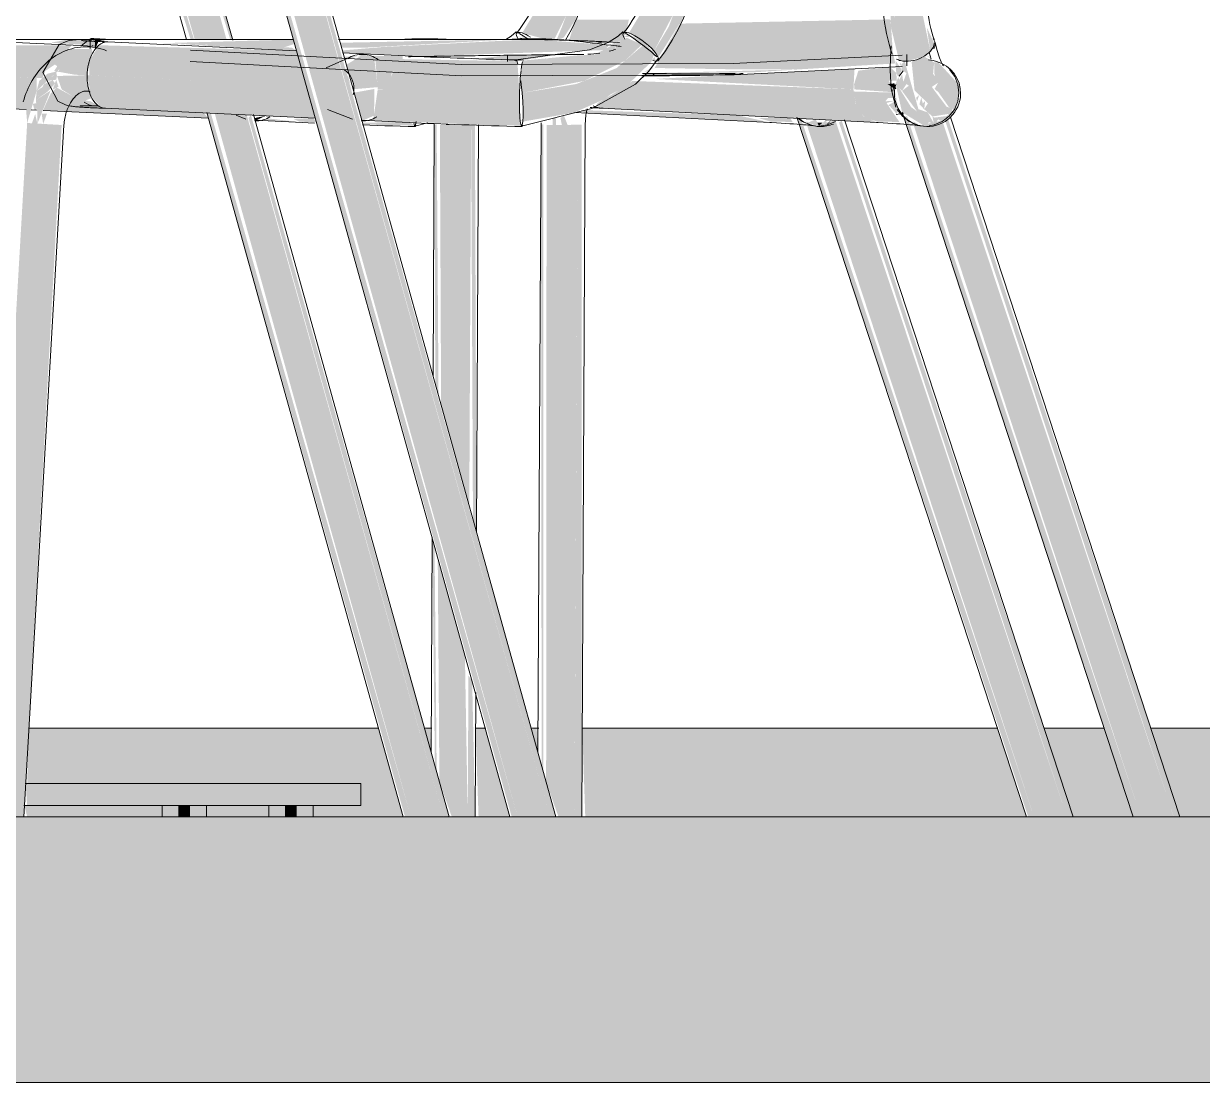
# Model space of a CAD drawing. Header units: inches. Extents: x -55396 to -733, y -290 to 853.
# Drawn here: x -14082.55 to -14055.94, y -6 to 17.91 of the extents above; entities that cross this region are included whole.
import ezdxf

# ---------------------------------------------------------------- set-up
doc = ezdxf.new("R2010")
doc.units = ezdxf.units.IN
doc.header["$MEASUREMENT"] = 0
for name, color, linetype, lineweight in [('A-GLAZ-CWMG', 51, 'Continuous', 9), ('C-BLDG-PADS', 91, 'Continuous', 9), ('I-FURN', 30, 'Continuous', 9)]:
    doc.layers.add(name, color=color, linetype=linetype, lineweight=lineweight)

# ---------------------------------------------------------------- blocks, each defined once
blk = doc.blocks.new('Falcon 7700 Series Pedestal Base - 36_ Square Top x 30_ - Wheelchair Height-460525-Section 6')
at = {"layer": 'I-FURN'}
h = blk.add_hatch(color=256, dxfattribs=at)
h.paths.add_polyline_path([(-26189.257, 0.25), (-26182.332, 0.25), (-26182.332, 0.75), (-26189.897, 0.75), (-26189.863, 0.25), (-26189.374, 0.25)], flags=0)
h.paths.add_polyline_path([(-26191.107, 0.25), (-26190.926, 0.25), (-26190.94, 0.75), (-26197.888, 0.75), (-26197.888, 0.25)], flags=0)
blk.add_hatch(color=256, dxfattribs=at).paths.add_polyline_path([(-26184.04, 0), (-26183.781, 0), (-26183.781, 0.25), (-26184.04, 0.25)], flags=0)
for p, q in [((-26189.906, 0.75), (-26182.332, 0.75)), ((-26182.332, 0.25), (-26182.332, 0.75)), ((-26182.332, 0.25), (-26189.935, 0.25)), ((-26184.41, 0.25), (-26184.41, 0)), ((-26183.41, 0), (-26183.41, 0.25))]:
    blk.add_line(p, q, dxfattribs=at)
blk = doc.blocks.new('HermanMiller_Collection_Air-Chair_SideChair_Arms - Arms-457867-Section 6')
at = {"layer": 'I-FURN'}
for points in [[(-26178.872, 0), (-26178.795, 0), (-26184.607, 20.529), (-26184.661, 20.436), (-26178.927, 0)], [(-26178.479, 0), (-26178.062, 0), (-26183.856, 20.734), (-26184.53, 20.578), (-26178.795, 0), (-26178.593, 0)], [(-26177.994, 0), (-26177.928, 0), (-26183.764, 20.734), (-26183.841, 20.734), (-26178.062, 0)], [(-26170.15, 17.073), (-26170.343, 18.385), (-26170.373, 19.034), (-26170.425, 19.034), (-26170.363, 17.823), (-26170.187, 17.087)], [(-26170.04, 17.058), (-26169.671, 17.144), (-26169.477, 17.287), (-26169.647, 18.094), (-26169.636, 19.009), (-26170.335, 19.026), (-26170.274, 17.662), (-26170.15, 17.073)], [(-26169.477, 17.287), (-26169.387, 17.456), (-26169.557, 17.822), (-26169.508, 17.491)], [(-26188.329, 17.331), (-26188.245, 17.527), (-26188.335, 17.539), (-26188.335, 17.332)], [(-26178.676, 15.697), (-26177.521, 15.898), (-26176.817, 16.21), (-26176.702, 16.306), (-26176.355, 16.482), (-26175.774, 17.047), (-26175.714, 17.219), (-26175.987, 17.401), (-26176.56, 16.904), (-26177.469, 16.545), (-26178.693, 16.344), (-26178.67, 15.816)], [(-26182.487, 16.428), (-26181.949, 16.475), (-26182.032, 17.144), (-26182.279, 17.212), (-26182.66, 16.978), (-26182.493, 16.489)], [(-26178.75, 16.318), (-26178.798, 17.059), (-26178.814, 17.06), (-26181.387, 17.107), (-26181.55, 16.953), (-26181.689, 16.614), (-26181.71, 16.423), (-26179.822, 16.35)], [(-26179.018, 17.069), (-26179.018, 17.195), (-26179.829, 17.103), (-26179.227, 17.078)], [(-26178.812, 17.06), (-26178.742, 17.07), (-26177.899, 17.208), (-26179.018, 17.195), (-26179.018, 17.069), (-26178.814, 17.06)], [(-26175.719, 16.733), (-26175.7, 16.792), (-26175.788, 16.733)], [(-26170.288, 16.351), (-26170.413, 16.62), (-26170.233, 16.62), (-26170.247, 16.797), (-26170.396, 16.935), (-26171.101, 16.847), (-26171.199, 16.541), (-26171.189, 16.424), (-26170.42, 16.367)], [(-26182.51, 16.348), (-26182.626, 16.738), (-26182.636, 16.713), (-26182.602, 16.614)], [(-26170.674, 15.675), (-26170.979, 15.806), (-26171.161, 16.098), (-26171.213, 16.426), (-26176.201, 16.614), (-26176.617, 16.336), (-26176.989, 16.112), (-26177.018, 16.049), (-26176.859, 15.997), (-26170.691, 15.676)], [(-26170.246, 16.434), (-26170.29, 16.56), (-26170.441, 16.544), (-26170.288, 16.434), (-26170.251, 16.434)], [(-26182.308, 15.714), (-26182.033, 15.832), (-26182.027, 16.433), (-26182.498, 16.348), (-26182.453, 16.233), (-26182.326, 15.779)], [(-26178.714, 15.606), (-26178.752, 16.124), (-26178.75, 16.318), (-26181.71, 16.423), (-26181.652, 16.048), (-26181.475, 15.775), (-26181.356, 15.7), (-26179.594, 15.62)], [(-26178.686, 15.639), (-26178.704, 15.755), (-26178.688, 15.647)], [(-26164.861, 0), (-26164.729, 0), (-26170.004, 15.818), (-26170.08, 15.801), (-26164.891, 0)], [(-26164.075, 0), (-26163.985, 0), (-26169.21, 15.721), (-26169.717, 15.609), (-26169.858, 15.7), (-26169.843, 15.585), (-26164.729, 0), (-26164.179, 0)], [(-26190.411, 0), (-26190.066, 0), (-26189.158, 15.624), (-26189.863, 15.665), (-26190.773, 0), (-26190.542, 0)], [(-26190.066, 0), (-26189.94, 0.005), (-26189.085, 15.62), (-26189.158, 15.624), (-26189.881, 3.187)], [(-26178.211, 1.015), (-26178.212, 15.637), (-26178.265, 15.622), (-26178.251, 1.158)], [(-26177.871, 0), (-26177.51, 0), (-26177.433, 15.624), (-26178.139, 15.622), (-26178.149, 0.791), (-26177.872, 0)], [(-26177.51, 0), (-26177.344, 0), (-26177.348, 15.629), (-26177.433, 15.624), (-26177.494, 3.187)]]:
    blk.add_hatch(color=256, dxfattribs=at).paths.add_polyline_path(points, flags=0)
h = blk.add_hatch(color=256, dxfattribs=at)
h.paths.add_polyline_path([(-26175.871, 18.376), (-26175.888, 18.214), (-26175.885, 18.324)], flags=0)
h.paths.add_polyline_path([(-26175.714, 17.287), (-26175.13, 18.406), (-26174.99, 19.014), (-26175.648, 19.091), (-26176.043, 18.09), (-26176.281, 17.697), (-26175.888, 17.456), (-26175.794, 17.371)], flags=0)
h = blk.add_hatch(color=256, dxfattribs=at)
h.paths.add_polyline_path([(-26175.078, 18.002), (-26174.942, 18.516), (-26174.851, 19.002), (-26174.942, 19.009), (-26175.384, 17.835), (-26175.714, 17.287), (-26175.62, 17.144), (-26175.164, 17.869)], flags=0)
h.paths.add_polyline_path([(-26175.078, 18.002), (-26174.753, 19.01), (-26174.786, 19.002), (-26175.053, 18.086)], flags=0)
h = blk.add_hatch(color=256, dxfattribs=at)
h.paths.add_polyline_path([(-26175.078, 18.002), (-26175.432, 17.371), (-26175.136, 17.909)], flags=0)
h.paths.add_polyline_path([(-26172.438, 16.876), (-26170.269, 17.01), (-26170.323, 17.264), (-26170.374, 17.977), (-26170.399, 18.004), (-26175.138, 17.909), (-26175.7, 16.907), (-26173.827, 16.876)], flags=0)
h.paths.add_polyline_path([(-26170.154, 16.959), (-26170.134, 17.011), (-26170.172, 17.006)], flags=0)
h = blk.add_hatch(color=256, dxfattribs=at)
h.paths.add_polyline_path([(-26176.579, 17.426), (-26176.568, 17.343), (-26176.601, 17.406)], flags=0)
h.paths.add_polyline_path([(-26178.116, 17.107), (-26178.147, 17.15), (-26178.147, 17.106)], flags=0)
h.paths.add_polyline_path([(-26178.693, 16.344), (-26177.294, 16.614), (-26176.366, 17.072), (-26175.987, 17.437), (-26176.329, 17.589), (-26177.067, 17.207), (-26177.447, 17.19), (-26178.678, 17.074), (-26178.694, 16.992), (-26178.723, 16.614), (-26178.703, 16.444)], flags=0)
h = blk.add_hatch(color=256, dxfattribs=at)
h.paths.add_polyline_path([(-26175.677, 17.058), (-26175.7, 17.161), (-26175.752, 17.095), (-26175.7, 17.069)], flags=0)
h.paths.add_polyline_path([(-26175.62, 17.144), (-26175.965, 17.514), (-26176.261, 17.648), (-26176.405, 17.625), (-26176.306, 17.604), (-26176.261, 17.633), (-26175.7, 17.17)], flags=0)
h = blk.add_hatch(color=256, dxfattribs=at)
h.paths.add_polyline_path([(-26188.509, 16.742), (-26188.401, 17.212), (-26188.401, 17.341), (-26188.947, 17.331), (-26189.343, 17.057), (-26189.183, 16.946), (-26189.254, 16.839), (-26188.782, 16.755)], flags=0)
h.paths.add_polyline_path([(-26189.168, 16.839), (-26189.139, 16.884), (-26189.148, 16.84)], flags=0)
h = blk.add_hatch(color=256, dxfattribs=at)
h.paths.add_polyline_path([(-26181.71, 16.423), (-26181.634, 16.798), (-26181.387, 17.107), (-26181.387, 17.183), (-26182.712, 17.165), (-26182.633, 17.099), (-26182.279, 17.212), (-26182.003, 17.081), (-26181.949, 16.434)], flags=0)
h.paths.add_polyline_path([(-26183.567, 16.51), (-26183.786, 17.296), (-26188.245, 17.421), (-26188.457, 17.069), (-26188.457, 16.74), (-26183.722, 16.517)], flags=0)
h = blk.add_hatch(color=256, dxfattribs=at)
h.paths.add_polyline_path([(-26182.223, 17.367), (-26178.976, 17.552), (-26182.799, 17.477), (-26182.769, 17.367), (-26182.467, 17.367)], flags=0)
h.paths.add_polyline_path([(-26184.084, 17.368), (-26183.829, 17.451), (-26183.856, 17.549), (-26186.787, 17.468), (-26184.177, 17.368)], flags=0)
h = blk.add_hatch(color=256, dxfattribs=at)
h.paths.add_polyline_path([(-26181.249, 17.162), (-26176.822, 17.312), (-26176.728, 17.426), (-26178.379, 17.548), (-26179.227, 17.517), (-26181.855, 17.379), (-26182.751, 17.303), (-26182.735, 17.246), (-26181.222, 17.168)], flags=0)
h.paths.add_polyline_path([(-26176.733, 17.281), (-26176.463, 17.394), (-26176.686, 17.325)], flags=0)
h.paths.add_polyline_path([(-26183.786, 17.296), (-26183.894, 17.368), (-26186.499, 17.451), (-26184.434, 17.326)], flags=0)
h = blk.add_hatch(color=256, dxfattribs=at)
h.paths.add_polyline_path([(-26171.213, 16.426), (-26171.189, 16.897), (-26175.7, 16.66), (-26171.668, 16.449)], flags=0)
h.paths.add_polyline_path([(-26176.608, 17.413), (-26176.579, 17.484), (-26176.728, 17.426)], flags=0)
h = blk.add_hatch(color=256, dxfattribs=at)
h.paths.add_polyline_path([(-26189.863, 15.665), (-26189.649, 16.391), (-26189.776, 16.333), (-26189.89, 16.003)], flags=0)
h.paths.add_polyline_path([(-26189.649, 16.391), (-26189.168, 16.839), (-26189.408, 16.776), (-26189.589, 16.615)], flags=0)
h.paths.add_polyline_path([(-26189.457, 16.84), (-26189.191, 17.015), (-26189.286, 17.034), (-26189.408, 16.895)], flags=0)
h = blk.add_hatch(color=256, dxfattribs=at)
h.paths.add_polyline_path([(-26170.116, 16.391), (-26170.198, 16.705), (-26170.265, 16.544)], flags=0)
h.paths.add_polyline_path([(-26169.724, 15.9), (-26170.057, 17.06), (-26170.132, 16.984), (-26170.119, 16.864), (-26170.016, 16.791), (-26170.088, 16.593), (-26169.962, 16.508), (-26170.116, 16.391), (-26169.778, 15.927)], flags=0)
h.paths.add_polyline_path([(-26170.198, 16.705), (-26170.119, 16.864), (-26170.262, 17.073), (-26170.247, 16.797)], flags=0)
h = blk.add_hatch(color=256, dxfattribs=at)
h.paths.add_polyline_path([(-26169.616, 15.975), (-26169.595, 16.162), (-26169.649, 16.108)], flags=0)
h.paths.add_polyline_path([(-26170.116, 16.391), (-26170.016, 16.545), (-26170.088, 16.593), (-26170.115, 16.77), (-26170.181, 16.64)], flags=0)
h.paths.add_polyline_path([(-26169.56, 15.585), (-26169.595, 15.62), (-26169.532, 15.69), (-26169.396, 15.649), (-26169.532, 15.902), (-26169.74, 15.975), (-26169.778, 15.927), (-26169.913, 16.024), (-26170.185, 16.462), (-26170.257, 16.535), (-26170.116, 15.908), (-26169.595, 15.59)], flags=0)
h.paths.add_polyline_path([(-26169.236, 15.711), (-26168.934, 15.908), (-26168.904, 15.945), (-26168.816, 16.512), (-26169.304, 17.042), (-26169.392, 17.03), (-26169.382, 16.721), (-26169.3, 16.577), (-26169.382, 16.435), (-26169.296, 16.361), (-26169.05, 16.012), (-26168.934, 15.97), (-26169.112, 15.821), (-26169.38, 15.787), (-26169.3, 15.744)], flags=0)
h.paths.add_polyline_path([(-26169.778, 16.148), (-26169.732, 16.291), (-26169.798, 16.238), (-26169.784, 16.174)], flags=0)
h.paths.add_polyline_path([(-26169.185, 16.533), (-26169.296, 16.579), (-26169.267, 16.879)], flags=0)
h = blk.add_hatch(color=256, dxfattribs=at)
h.paths.add_polyline_path([(-26169.585, 15.6), (-26169.508, 15.678), (-26169.654, 15.748)], flags=0)
h.paths.add_polyline_path([(-26169.296, 16.579), (-26169.185, 16.533), (-26169.267, 16.879)], flags=0)
h.paths.add_polyline_path([(-26169.681, 16.238), (-26169.724, 16.09), (-26169.616, 15.975)], flags=0)
h.paths.add_polyline_path([(-26169.429, 15.812), (-26169.005, 15.88), (-26168.978, 15.986), (-26169.112, 16.034), (-26169.444, 16.48), (-26169.296, 16.579), (-26169.415, 16.777), (-26169.392, 17.033), (-26169.625, 17.172), (-26169.9, 17.051), (-26169.833, 16.397), (-26169.532, 16.108), (-26169.616, 15.975), (-26169.508, 15.881)], flags=0)
h.paths.add_polyline_path([(-26169.391, 15.622), (-26169.302, 15.745), (-26169.429, 15.812), (-26169.396, 15.648)], flags=0)
h = blk.add_hatch(color=256, dxfattribs=at)
h.paths.add_polyline_path([(-26163.985, 0), (-26163.845, 0), (-26169.083, 15.771), (-26169.151, 15.744), (-26165.188, 3.664)], flags=0)
h.paths.add_polyline_path([(-26169.459, 17.11), (-26169.58, 17.199), (-26169.502, 17.159), (-26169.475, 17.129)], flags=0)
h = blk.add_hatch(color=256, dxfattribs=at)
h.paths.add_polyline_path([(-26189.502, 15.643), (-26189.416, 15.878), (-26189.535, 15.873)], flags=0)
h.paths.add_polyline_path([(-26189.207, 16.642), (-26189.19, 16.727), (-26189.207, 16.803), (-26189.401, 16.616), (-26189.255, 16.636)], flags=0)
h.paths.add_polyline_path([(-26189.286, 16.418), (-26189.155, 16.486), (-26189.207, 16.642)], flags=0)
h.paths.add_polyline_path([(-26189.632, 15.651), (-26189.332, 16.4), (-26189.667, 16.183), (-26189.63, 15.873)], flags=0)
h.paths.add_polyline_path([(-26189.632, 15.651), (-26189.682, 15.865), (-26189.755, 15.658)], flags=0)
h.paths.add_polyline_path([(-26189.667, 16.183), (-26189.485, 16.497), (-26189.649, 16.391)], flags=0)
h = blk.add_hatch(color=256, dxfattribs=at)
h.paths.add_polyline_path([(-26172.438, 16.876), (-26175.7, 16.792), (-26175.7, 16.783), (-26173.461, 16.81)], flags=0)
h.paths.add_polyline_path([(-26175.941, 16.808), (-26175.7, 16.907), (-26175.858, 16.864)], flags=0)
h = blk.add_hatch(color=256, dxfattribs=at)
h.paths.add_polyline_path([(-26188.633, 16.143), (-26188.399, 16.229), (-26188.502, 16.574), (-26188.509, 16.742), (-26189.19, 16.727), (-26189.083, 16.423), (-26188.651, 16.156)], flags=0)
h.paths.add_polyline_path([(-26189.262, 16.487), (-26189.286, 16.546), (-26189.286, 16.496)], flags=0)
h = blk.add_hatch(color=256, dxfattribs=at)
h.paths.add_polyline_path([(-26181.227, 15.675), (-26181.475, 15.775), (-26181.652, 16.048), (-26181.71, 16.423), (-26181.95, 16.428), (-26182.047, 15.771), (-26182.14, 15.718), (-26181.246, 15.676)], flags=0)
h.paths.add_polyline_path([(-26183.362, 15.775), (-26183.567, 16.51), (-26188.509, 16.742), (-26188.417, 16.26), (-26188.19, 16.014), (-26188.097, 15.997), (-26183.722, 15.792)], flags=0)
h = blk.add_hatch(color=256, dxfattribs=at)
h.paths.add_polyline_path([(-26170.175, 15.688), (-26170.382, 15.99), (-26170.491, 16.156), (-26170.435, 16.227), (-26170.275, 16.227), (-26170.288, 16.351), (-26171.209, 16.377), (-26171.147, 16.051), (-26170.95, 15.776), (-26170.671, 15.698), (-26170.179, 15.688)], flags=0)
h.paths.add_polyline_path([(-26170.197, 15.974), (-26170.267, 16.156), (-26170.438, 16.062)], flags=0)
h = blk.add_hatch(color=256, dxfattribs=at)
h.paths.add_polyline_path([(-26170.197, 15.974), (-26170.288, 16.434), (-26170.288, 16.351), (-26170.206, 15.997)], flags=0)
h.paths.add_polyline_path([(-26170.536, 16.098), (-26170.289, 16.166), (-26170.491, 16.156), (-26170.515, 16.126)], flags=0)
h.paths.add_polyline_path([(-26170.25, 15.865), (-26170.179, 15.959), (-26170.39, 16.045), (-26170.268, 15.908), (-26170.252, 15.871)], flags=0)
h = blk.add_hatch(color=256, dxfattribs=at)
h.paths.add_polyline_path([(-26177.794, 15.619), (-26177.665, 15.621), (-26177.749, 15.836), (-26177.827, 15.777), (-26177.81, 15.697)], flags=0)
h.paths.add_polyline_path([(-26177.923, 15.621), (-26177.932, 15.805), (-26178, 15.769), (-26178, 15.623)], flags=0)
for p, q in [((-26177.927, 0), (-26183.702, 20.719)), ((-26184.666, 20.451), (-26178.965, 0)), ((-26188.444, 17.565), (-26188.444, 17.347)), ((-26176.414, 17.711), (-26176.415, 17.721)), ((-26183.785, 17.296), (-26188.046, 17.496)), ((-26178.784, 17.552), (-26182.832, 17.551)), ((-26176.497, 17.48), (-26176.799, 17.496)), ((-26169.396, 17.342), (-26169.369, 17.42)), ((-26182.557, 17.157), (-26183.113, 16.908)), ((-26181.173, 17.173), (-26182.748, 17.247)), ((-26179.018, 17.053), (-26179.018, 17.195)), ((-26178.837, 17.091), (-26178.855, 17.066)), ((-26170.007, 16.957), (-26170.007, 17.208)), ((-26169.458, 17.109), (-26169.507, 17.26)), ((-26170.321, 16.387), (-26170.296, 16.537)), ((-26188.252, 16.052), (-26188.342, 16.052)), ((-26188.111, 15.997), (-26183.36, 15.774)), ((-26183.086, 15.972), (-26182.518, 15.754)), ((-26176.883, 15.998), (-26170.694, 15.675)), ((-26182.325, 15.726), (-26181.244, 15.675)), ((-26170.247, 15.858), (-26170.087, 15.885)), ((-26170.116, 15.909), (-26164.896, 0)), ((-26163.844, 0), (-26169.026, 15.793)), ((-26189.939, 0), (-26189.032, 15.618)), ((-26178.265, 15.65), (-26178.336, 1.459)), ((-26178.265, 15.671), (-26178.265, 15.65)), ((-26177.343, 0), (-26177.265, 15.645)), ((-26178.964, 0), (-26178.959, 0)), ((-26164.895, 0), (-26164.891, 0))]:
    blk.add_line(p, q, dxfattribs=at)
at = {"layer": 'I-FURN', "flags": 128}
for points in [[(-26175.732, 19.197), (-26175.754, 19.09), (-26175.779, 18.983), (-26175.807, 18.877), (-26175.839, 18.771), (-26175.874, 18.667), (-26175.912, 18.563), (-26175.954, 18.461), (-26175.998, 18.361), (-26176.046, 18.262), (-26176.096, 18.166), (-26176.149, 18.071), (-26176.205, 17.979), (-26176.263, 17.889), (-26176.324, 17.802), (-26176.387, 17.718), (-26176.405, 17.694)], [(-26170.337, 17.218), (-26170.375, 17.332), (-26170.409, 17.448), (-26170.44, 17.567), (-26170.467, 17.688), (-26170.49, 17.812), (-26170.51, 17.937), (-26170.526, 18.064), (-26170.538, 18.192), (-26170.547, 18.322), (-26170.552, 18.453), (-26170.554, 18.585), (-26170.552, 18.719), (-26170.547, 18.853), (-26170.538, 18.987), (-26170.526, 19.122), (-26170.522, 19.161)], [(-26175.62, 17.075), (-26175.536, 17.185), (-26175.456, 17.298), (-26175.379, 17.414), (-26175.305, 17.533), (-26175.236, 17.655), (-26175.17, 17.779), (-26175.107, 17.905), (-26175.049, 18.033), (-26174.995, 18.164), (-26174.945, 18.296), (-26174.898, 18.429), (-26174.857, 18.565), (-26174.819, 18.701), (-26174.785, 18.838), (-26174.756, 18.976), (-26174.749, 19.015)], [(-26169.394, 17.551), (-26169.421, 17.631), (-26169.445, 17.714), (-26169.467, 17.8), (-26169.487, 17.889), (-26169.505, 17.981), (-26169.519, 18.076), (-26169.532, 18.174), (-26169.541, 18.274), (-26169.548, 18.376), (-26169.553, 18.48), (-26169.554, 18.585), (-26169.552, 18.692), (-26169.548, 18.801), (-26169.541, 18.91), (-26169.531, 19.02), (-26169.528, 19.052)], [(-26178.837, 17.091), (-26177.168, 17.316), (-26176.75, 17.486), (-26176.526, 17.627), (-26176.417, 17.72)], [(-26176.415, 17.721), (-26176.387, 17.711), (-26176.335, 17.681), (-26176.261, 17.633), (-26176.171, 17.57), (-26176.07, 17.498), (-26175.965, 17.42)], [(-26169.369, 17.42), (-26169.375, 17.498), (-26169.414, 17.57)], [(-26188.467, 17.385), (-26188.533, 17.387), (-26188.598, 17.385), (-26188.663, 17.38), (-26188.728, 17.371), (-26188.793, 17.359), (-26188.856, 17.343), (-26188.919, 17.325), (-26188.98, 17.303), (-26189.041, 17.278), (-26189.099, 17.25), (-26189.157, 17.22), (-26189.213, 17.187), (-26189.267, 17.152), (-26189.32, 17.114), (-26189.371, 17.074), (-26189.42, 17.031), (-26189.467, 16.987), (-26189.513, 16.941), (-26189.557, 16.893), (-26189.599, 16.843), (-26189.639, 16.791), (-26189.677, 16.738), (-26189.713, 16.684), (-26189.747, 16.628), (-26189.78, 16.571), (-26189.81, 16.513), (-26189.839, 16.453), (-26189.865, 16.393), (-26189.89, 16.332), (-26189.913, 16.269), (-26189.934, 16.206), (-26189.953, 16.143)], [(-26189.51, 16.809), (-26189.138, 17.439), (-26188.96, 17.514), (-26188.884, 17.532), (-26188.84, 17.538), (-26188.809, 17.542), (-26188.783, 17.544), (-26188.76, 17.546), (-26188.737, 17.547), (-26188.715, 17.548), (-26188.692, 17.549), (-26188.668, 17.55), (-26188.643, 17.55), (-26188.617, 17.551), (-26188.589, 17.551), (-26188.561, 17.552), (-26188.531, 17.552), (-26188.499, 17.552), (-26188.467, 17.552), (-26188.433, 17.552), (-26188.398, 17.552), (-26188.362, 17.552), (-26188.338, 17.552)], [(-26188.633, 17.526), (-26188.631, 17.526), (-26188.624, 17.526), (-26188.614, 17.525), (-26188.601, 17.523), (-26188.585, 17.522), (-26188.567, 17.521), (-26188.547, 17.52), (-26188.525, 17.518), (-26188.501, 17.517), (-26188.475, 17.515), (-26188.447, 17.514), (-26188.417, 17.512), (-26188.387, 17.51), (-26188.354, 17.509), (-26188.32, 17.507), (-26188.285, 17.506), (-26188.249, 17.504), (-26188.211, 17.502), (-26188.172, 17.501), (-26188.132, 17.499), (-26188.091, 17.498), (-26188.049, 17.496), (-26188.049, 17.496)], [(-26188.073, 17.298), (-26188.135, 17.321), (-26188.197, 17.34), (-26188.261, 17.356), (-26188.325, 17.369), (-26188.39, 17.378), (-26188.455, 17.384), (-26188.467, 17.385)], [(-26183.856, 17.551), (-26186.215, 17.55), (-26188.339, 17.552)], [(-26186.177, 17.307), (-26180.063, 16.983), (-26173.929, 17.005), (-26170.113, 17.193)], [(-26176.786, 17.495), (-26176.811, 17.497), (-26176.838, 17.498), (-26176.865, 17.5), (-26176.894, 17.502), (-26176.924, 17.504), (-26176.956, 17.505), (-26176.988, 17.507), (-26177.022, 17.509), (-26177.057, 17.511), (-26177.094, 17.512), (-26177.132, 17.514), (-26177.17, 17.516), (-26177.21, 17.518), (-26177.251, 17.519), (-26177.293, 17.521), (-26177.336, 17.523), (-26177.379, 17.524), (-26177.423, 17.526), (-26177.469, 17.527), (-26177.514, 17.529), (-26177.561, 17.53), (-26177.607, 17.532), (-26177.655, 17.533), (-26177.702, 17.535), (-26177.75, 17.536), (-26177.798, 17.537), (-26177.847, 17.539), (-26177.895, 17.54), (-26177.944, 17.541), (-26177.992, 17.542), (-26178.04, 17.543), (-26178.088, 17.544), (-26178.136, 17.545), (-26178.183, 17.546), (-26178.23, 17.547), (-26178.277, 17.548), (-26178.323, 17.548), (-26178.368, 17.549), (-26178.412, 17.55), (-26178.456, 17.55), (-26178.499, 17.551), (-26178.541, 17.551), (-26178.582, 17.552), (-26178.622, 17.552), (-26178.661, 17.552), (-26178.699, 17.552), (-26178.736, 17.552), (-26178.771, 17.552), (-26178.784, 17.552)], [(-26175.965, 17.42), (-26175.864, 17.342), (-26175.774, 17.27), (-26175.7, 17.207), (-26175.647, 17.159)], [(-26170.254, 16.024), (-26170.363, 16.433), (-26170.384, 16.858), (-26170.376, 17.166), (-26170.364, 17.406)], [(-26169.184, 16.955), (-26169.194, 16.971), (-26169.233, 17.046), (-26169.271, 17.139), (-26169.331, 17.328), (-26169.371, 17.486)], [(-26186.181, 17.056), (-26180.053, 16.732), (-26173.905, 16.755), (-26170.112, 16.943)], [(-26181.173, 17.173), (-26181.041, 17.167), (-26180.904, 17.161), (-26180.762, 17.155), (-26180.617, 17.149), (-26180.468, 17.143), (-26180.315, 17.137), (-26180.158, 17.132), (-26179.999, 17.126), (-26179.836, 17.12), (-26179.671, 17.115), (-26179.504, 17.109), (-26179.334, 17.104), (-26179.163, 17.098), (-26178.99, 17.093), (-26178.817, 17.088), (-26178.657, 17.084)], [(-26178.789, 16.991), (-26178.814, 17.066), (-26178.837, 17.091)], [(-26178.705, 15.597), (-26177.117, 15.991), (-26176.134, 16.544), (-26175.832, 16.833), (-26175.617, 17.12)], [(-26169.339, 17.056), (-26169.412, 17.074), (-26169.469, 17.084), (-26169.522, 17.092)], [(-26189.51, 16.809), (-26189.169, 16.16), (-26188.995, 16.077), (-26188.921, 16.056), (-26188.877, 16.047), (-26188.846, 16.042), (-26188.82, 16.038), (-26188.797, 16.035), (-26188.775, 16.033), (-26188.752, 16.031), (-26188.729, 16.029), (-26188.705, 16.027), (-26188.68, 16.025), (-26188.654, 16.023), (-26188.627, 16.022), (-26188.598, 16.02), (-26188.568, 16.018), (-26188.537, 16.016), (-26188.505, 16.014), (-26188.471, 16.013), (-26188.436, 16.011), (-26188.4, 16.009), (-26188.362, 16.008), (-26188.324, 16.006), (-26188.284, 16.004), (-26188.244, 16.002), (-26188.202, 16.001), (-26188.159, 15.999), (-26188.116, 15.998), (-26188.108, 15.997)], [(-26169.045, 16.872), (-26168.928, 16.717), (-26168.855, 16.537), (-26168.831, 16.344)], [(-26178.693, 16.344), (-26178.713, 16.537), (-26178.722, 16.616)], [(-26189.032, 15.618), (-26189.029, 15.655), (-26189.025, 15.692), (-26189.02, 15.729), (-26189.014, 15.765), (-26189.007, 15.801), (-26188.999, 15.836), (-26188.99, 15.871), (-26188.98, 15.905), (-26188.97, 15.938), (-26188.958, 15.97), (-26188.945, 16.002), (-26188.932, 16.032), (-26188.918, 16.061), (-26188.903, 16.09), (-26188.888, 16.117), (-26188.872, 16.142), (-26188.856, 16.167), (-26188.839, 16.19), (-26188.822, 16.212), (-26188.805, 16.233), (-26188.788, 16.252), (-26188.771, 16.269), (-26188.754, 16.286), (-26188.736, 16.3), (-26188.719, 16.314), (-26188.703, 16.326), (-26188.686, 16.337), (-26188.67, 16.347), (-26188.654, 16.355), (-26188.639, 16.362), (-26188.624, 16.368), (-26188.61, 16.373), (-26188.596, 16.378), (-26188.583, 16.381), (-26188.57, 16.383), (-26188.557, 16.385), (-26188.545, 16.386), (-26188.533, 16.387), (-26188.52, 16.386), (-26188.519, 16.386)], [(-26188.519, 16.386), (-26188.507, 16.385), (-26188.495, 16.384), (-26188.483, 16.381), (-26188.471, 16.378), (-26188.458, 16.375), (-26188.445, 16.37), (-26188.443, 16.369)], [(-26178.706, 15.597), (-26178.688, 15.622), (-26178.676, 15.697), (-26178.67, 15.816), (-26178.671, 15.97), (-26178.679, 16.151), (-26178.693, 16.344)], [(-26168.831, 16.344), (-26168.858, 16.151), (-26168.934, 15.97), (-26169.054, 15.816), (-26169.21, 15.697), (-26169.391, 15.622), (-26169.507, 15.601)], [(-26188.67, 16.048), (-26188.667, 16.049), (-26188.661, 16.049), (-26188.65, 16.049), (-26188.637, 16.05), (-26188.622, 16.05), (-26188.603, 16.051), (-26188.583, 16.051), (-26188.561, 16.051), (-26188.537, 16.052), (-26188.511, 16.052), (-26188.483, 16.052), (-26188.454, 16.052), (-26188.423, 16.052), (-26188.39, 16.052), (-26188.356, 16.052), (-26188.342, 16.052)], [(-26177.221, 15.986), (-26177.23, 15.952), (-26177.237, 15.918), (-26177.244, 15.882), (-26177.25, 15.846), (-26177.255, 15.809), (-26177.259, 15.772), (-26177.262, 15.734), (-26177.264, 15.696), (-26177.265, 15.658), (-26177.265, 15.645)], [(-26176.896, 15.999), (-26176.913, 16), (-26176.933, 16.001), (-26176.954, 16.003), (-26176.978, 16.004), (-26177.003, 16.006), (-26177.03, 16.007), (-26177.059, 16.009), (-26177.089, 16.01), (-26177.121, 16.012), (-26177.154, 16.014)], [(-26169.777, 15.622), (-26169.956, 15.697), (-26170.109, 15.816), (-26170.226, 15.97)], [(-26181.244, 15.675), (-26181.109, 15.669), (-26180.969, 15.663), (-26180.826, 15.657), (-26180.678, 15.65), (-26180.526, 15.644), (-26180.371, 15.638), (-26180.213, 15.633), (-26180.052, 15.627), (-26179.888, 15.621), (-26179.721, 15.615), (-26179.552, 15.61), (-26179.381, 15.604), (-26179.208, 15.599), (-26179.034, 15.594), (-26178.858, 15.589), (-26178.698, 15.585)], [(-26169.709, 15.604), (-26169.718, 15.605), (-26169.741, 15.608), (-26169.775, 15.612), (-26169.819, 15.617), (-26169.871, 15.622), (-26169.931, 15.627), (-26169.999, 15.632), (-26170.073, 15.638), (-26170.155, 15.644), (-26170.243, 15.649), (-26170.337, 15.655), (-26170.437, 15.661), (-26170.544, 15.667), (-26170.656, 15.673), (-26170.694, 15.675)]]:
    blk.add_lwpolyline(points, dxfattribs=at)
at = {"layer": 'I-FURN'}
for centre, major_axis, ratio, start_param, end_param in [((-26176.013, 17.385), (-0.393, 0.31), 0.26753, 5.651962, 6.960959), ((-26176.013, 17.385), (-0.393, 0.31), 0.26753, 4.081166, 5.651962), ((-26172.039, 101.858), (0, 84.692), 0.707107, 3.05175, 3.065619), ((-26169.866, 17.385), (0.471, 0.167), 0.596783, 5.443965, 5.967563), ((-26169.866, 17.385), (0.471, 0.167), 0.596783, 6.229363, 6.283185), ((-26182.298, 16.463), (-0.021, 0.75), 0.90616, 0.221091, 0.465217), ((-26182.298, 16.463), (-0.021, 0.75), 0.90616, 6.224803, 6.486603), ((-26182.298, 16.463), (-0.021, 0.75), 0.90616, 5.701205, 6.224803), ((-26178.677, 16.334), (0.02, 0.75), 0.096081, 0.286594, 0.768007), ((-26176.013, 17.385), (-0.393, 0.31), 0.26753, 2.51037, 4.081166), ((-26169.866, 17.385), (0.471, 0.167), 0.596783, 3.611369, 3.873168), ((-26169.866, 17.385), (0.471, 0.167), 0.596783, 3.873168, 4.920366), ((-26169.866, 17.385), (0.471, 0.167), 0.596783, 4.962112, 5.443965), ((-26169.541, 16.334), (0.202, 0.722), 0.995009, 4.962286, 6.283185), ((-26182.94, 16.444), (-0.014, 0.5), 0.90616, 4.654007, 5.701205), ((-26178.677, 16.334), (0.02, 0.75), 0.096081, 0.810193, 1.595591), ((-26169.541, 16.334), (0.202, 0.722), 0.995009, 1.097267, 1.297094), ((-26169.541, 16.334), (0.202, 0.722), 0.995009, 1.568307, 1.820693), ((-26182.94, 16.444), (-0.014, 0.5), 0.90616, 4.392208, 4.654007), ((-26178.677, 16.334), (0.02, 0.75), 0.096081, 1.595591, 3.166388), ((-26169.541, 16.334), (0.202, 0.722), 0.995009, 1.820693, 3.391489), ((-26169.541, 16.334), (0.202, 0.722), 0.995009, 3.391489, 4.962286), ((-26182.298, 16.463), (-0.021, 0.75), 0.90616, 3.083211, 3.34501), ((-26182.298, 16.463), (-0.021, 0.75), 0.90616, 3.358196, 3.60681), ((-26178.677, 16.334), (0.02, 0.75), 0.096081, 3.166388, 3.428187)]:
    blk.add_ellipse(centre, major_axis=major_axis, ratio=ratio, start_param=start_param, end_param=end_param, dxfattribs=at)
for points in [[(-26188.028, 17.55), (-26188.125, 17.557), (-26188.292, 17.568), (-26188.436, 17.572), (-26188.458, 17.562), (-26188.354, 17.541), (-26188.21, 17.521), (-26188.123, 17.51)], [(-26188.639, 17.405), (-26188.593, 17.455), (-26188.491, 17.532), (-26188.378, 17.555), (-26188.322, 17.552)], [(-26188.322, 17.552), (-26188.284, 17.55), (-26188.246, 17.541), (-26188.21, 17.527)], [(-26176.822, 17.496), (-26176.872, 17.497), (-26176.921, 17.49), (-26176.969, 17.477)], [(-26176.723, 17.286), (-26176.676, 17.297), (-26176.631, 17.311), (-26176.585, 17.326)], [(-26176.454, 17.396), (-26176.498, 17.401), (-26176.542, 17.405), (-26176.586, 17.41)], [(-26177.21, 17.218), (-26177.119, 17.222), (-26177.027, 17.228), (-26176.937, 17.241)], [(-26175.975, 16.784), (-26175.906, 16.785), (-26175.842, 16.784), (-26175.788, 16.784)], [(-26175.788, 16.784), (-26175.47, 16.779), (-26174.835, 16.774), (-26174.2, 16.779), (-26173.883, 16.783)], [(-26173.758, 16.784), (-26173.727, 16.784), (-26173.689, 16.782), (-26173.709, 16.777), (-26173.802, 16.771), (-26173.959, 16.763), (-26174.16, 16.755), (-26174.38, 16.748), (-26174.594, 16.742), (-26174.715, 16.74), (-26174.767, 16.739)], [(-26188.359, 16.053), (-26188.433, 16.057), (-26188.508, 16.086), (-26188.574, 16.138)], [(-26188.342, 16.052), (-26188.347, 16.052), (-26188.353, 16.052), (-26188.359, 16.053)]]:
    blk.add_open_spline(points, degree=3, dxfattribs=at)
for points, knots in [([(-26177.412, 17.508), (-26177.543, 17.525), (-26177.87, 17.553), (-26178.378, 17.571), (-26178.782, 17.566), (-26178.967, 17.555), (-26179.043, 17.548)], [-1, -1, -1, -1, -0.7, -0.4, -0.2, 0, 0, 0, 0]), ([(-26188.06, 17.496), (-26188.122, 17.495), (-26188.25, 17.444), (-26188.399, 17.246), (-26188.486, 16.995), (-26188.507, 16.826), (-26188.509, 16.742)], [0, 0, 0, 0, 0.285714, 0.571429, 0.785714, 1, 1, 1, 1]), ([(-26181.255, 17.162), (-26181.138, 17.164), (-26180.832, 17.169), (-26180.307, 17.177), (-26179.678, 17.186), (-26179.24, 17.192), (-26179.018, 17.195)], [-0.9122223, -0.9122223, -0.9122223, -0.9122223, -0.75, -0.5, -0.25, 0, 0, 0, 0]), ([(-26179.018, 17.195), (-26178.734, 17.198), (-26178.161, 17.205), (-26177.584, 17.212), (-26177.298, 17.215)], [-1, -1, -1, -1, -0.5, -0.0039032, -0.0039032, -0.0039032, -0.0039032]), ([(-26188.509, 16.742), (-26188.512, 16.629), (-26188.487, 16.404), (-26188.377, 16.158), (-26188.237, 16.023), (-26188.143, 15.997), (-26188.097, 15.997)], [0, 0, 0, 0, 0.285714, 0.571429, 0.785714, 1, 1, 1, 1]), ([(-26174.767, 16.739), (-26175.084, 16.735), (-26175.491, 16.732), (-26175.898, 16.733), (-26175.987, 16.733)], [-1, -1, -1, -1, -0.5, -0.3590861, -0.3590861, -0.3590861, -0.3590861]), ([(-26177.089, 16.05), (-26177.067, 16.04), (-26176.993, 16.01), (-26176.915, 15.998), (-26176.859, 15.997)], [0.7641359, 0.7641359, 0.7641359, 0.7641359, 0.8333333, 1, 1, 1, 1])]:
    blk.add_open_spline(points, degree=3, knots=knots, dxfattribs=at)
blk = doc.blocks.new('Falcon 7700 Series Pedestal Base - 36_ Square Top x 30_ - Wheelchair Height-V343-Section 6')
at = {"layer": 'I-FURN'}
blk.add_hatch(color=256, dxfattribs=at).paths.add_polyline_path([(-26186.449, 0), (-26186.19, 0), (-26186.19, 0.25), (-26186.449, 0.25)], flags=0)
for p, q in [((-26186.819, 0.25), (-26186.819, 0)), ((-26185.819, 0), (-26185.819, 0.25))]:
    blk.add_line(p, q, dxfattribs=at)
blk = doc.blocks.new('HermanMiller_Collection_Air-Chair_SideChair_Arms - Arms-V344-Section 6')
at = {"layer": 'I-FURN'}
h = blk.add_hatch(color=256, dxfattribs=at)
h.paths.add_polyline_path([(-26181.204, 0), (-26185.717, 15.885), (-26185.802, 15.889), (-26181.336, 0), (-26181.28, 0)], flags=0)
h.paths.add_polyline_path([(-26186.107, 17.55), (-26186.096, 17.552), (-26187.016, 20.529), (-26187.07, 20.436), (-26186.174, 17.55)], flags=0)
h = blk.add_hatch(color=256, dxfattribs=at)
h.paths.add_polyline_path([(-26180.888, 0), (-26180.47, 0), (-26184.908, 15.848), (-26185.63, 15.881), (-26181.204, 0), (-26181.002, 0)], flags=0)
h.paths.add_polyline_path([(-26185.362, 17.55), (-26186.265, 20.734), (-26186.939, 20.578), (-26186.082, 17.55), (-26185.376, 17.55)], flags=0)
h = blk.add_hatch(color=256, dxfattribs=at)
h.paths.add_polyline_path([(-26180.403, 0), (-26180.337, 0), (-26184.812, 15.843), (-26184.867, 15.775), (-26180.47, 0)], flags=0)
h.paths.add_polyline_path([(-26185.229, 17.55), (-26186.173, 20.734), (-26186.25, 20.734), (-26185.28, 17.55), (-26185.238, 17.55)], flags=0)
h = blk.add_hatch(color=256, dxfattribs=at)
h.paths.add_polyline_path([(-26178.28, 18.376), (-26178.245, 18.324), (-26178.294, 18.324)], flags=0)
h.paths.add_polyline_path([(-26177.976, 17.531), (-26177.539, 18.406), (-26177.399, 19.014), (-26178.057, 19.091), (-26178.452, 18.09), (-26178.69, 17.697), (-26178.082, 17.535), (-26178.003, 17.532)], flags=0)
h = blk.add_hatch(color=256, dxfattribs=at)
h.paths.add_polyline_path([(-26177.487, 18.002), (-26177.351, 18.516), (-26177.26, 19.002), (-26177.351, 19.009), (-26177.792, 17.835), (-26177.919, 17.529), (-26177.751, 17.596), (-26177.573, 17.869)], flags=0)
h.paths.add_polyline_path([(-26177.487, 18.002), (-26177.162, 19.01), (-26177.195, 19.002), (-26177.462, 18.086)], flags=0)
for points in [[(-26176.965, 17.453), (-26176.568, 17.483), (-26176.392, 17.548), (-26176.404, 17.633), (-26176.328, 17.676), (-26176.342, 17.723), (-26176.281, 18), (-26177.487, 18.002), (-26177.636, 17.517), (-26176.983, 17.455)], [(-26178.434, 17.55), (-26178.814, 17.625), (-26178.715, 17.604), (-26178.67, 17.633), (-26178.473, 17.552)], [(-26178.558, 17.555), (-26178.738, 17.589), (-26178.725, 17.562), (-26178.594, 17.557)], [(-26189.52, 16.676), (-26189.45, 16.847), (-26188.934, 17.337), (-26188.858, 17.421), (-26190.654, 17.421), (-26190.866, 17.069), (-26190.866, 16.74), (-26189.589, 16.68)], [(-26188.335, 17.396), (-26188.401, 17.425), (-26188.401, 17.399)], [(-26184.717, 15.714), (-26184.481, 15.827), (-26184.734, 15.775)], [(-26173.083, 15.675), (-26173.827, 15.839), (-26177.359, 15.956), (-26177.293, 15.894), (-26173.1, 15.676)], [(-26172.584, 15.688), (-26172.644, 15.777), (-26173.359, 15.776), (-26173.08, 15.698), (-26172.587, 15.688)], [(-26167.215, 0), (-26167.138, 0), (-26172.396, 15.764), (-26172.456, 15.701), (-26167.269, 0)], [(-26166.702, 0), (-26166.394, 0), (-26171.619, 15.721), (-26172.126, 15.609), (-26172.268, 15.701), (-26172.252, 15.585), (-26167.138, 0), (-26166.82, 0)], [(-26166.324, 0), (-26166.254, 0), (-26171.478, 15.717), (-26171.538, 15.675), (-26166.394, 0)], [(-26180.331, 15.621), (-26180.409, 15.65), (-26180.409, 15.623)]]:
    blk.add_hatch(color=256, dxfattribs=at).paths.add_polyline_path(points, flags=0)
h = blk.add_hatch(color=256, dxfattribs=at)
h.paths.add_polyline_path([(-26188.335, 17.421), (-26188.273, 17.531), (-26188.947, 17.551), (-26189.333, 17.477), (-26188.621, 17.435)], flags=0)
h.paths.add_polyline_path([(-26183.856, 17.549), (-26183.856, 17.55), (-26184.44, 17.549)], flags=0)
h = blk.add_hatch(color=256, dxfattribs=at)
h.paths.add_polyline_path([(-26183.636, 15.675), (-26184.452, 15.772), (-26184.44, 15.713), (-26183.722, 15.679)], flags=0)
h.paths.add_polyline_path([(-26185.771, 15.775), (-26185.885, 15.893), (-26188.279, 16.068), (-26188.424, 16.153), (-26188.716, 16.204), (-26189.197, 16.464), (-26189.333, 16.332), (-26189.505, 15.95), (-26186.131, 15.792)], flags=0)
h.paths.add_polyline_path([(-26189.649, 16.391), (-26189.649, 16.682), (-26190.918, 16.742), (-26190.825, 16.26), (-26190.599, 16.014), (-26189.887, 15.968), (-26189.828, 16.182), (-26189.667, 16.383)], flags=0)
h.paths.add_polyline_path([(-26189.649, 15.957), (-26189.651, 16.113), (-26189.735, 16.099), (-26189.698, 15.959)], flags=0)
h.paths.add_polyline_path([(-26189.667, 16.183), (-26189.398, 16.375), (-26189.286, 16.496), (-26189.234, 16.564), (-26189.287, 16.631), (-26189.486, 16.543), (-26189.573, 16.345), (-26189.652, 16.208)], flags=0)
h = blk.add_hatch(color=256, dxfattribs=at)
h.paths.add_polyline_path([(-26181.123, 15.606), (-26181.227, 15.693), (-26182.296, 15.669), (-26182.285, 15.63), (-26181.356, 15.61)], flags=0)
h.paths.add_polyline_path([(-26183.334, 15.676), (-26183.406, 15.777), (-26183.854, 15.756), (-26183.722, 15.698)], flags=0)
h = blk.add_hatch(color=256, dxfattribs=at)
h.paths.add_polyline_path([(-26171.969, 15.585), (-26171.994, 15.6), (-26172.063, 15.747), (-26172.236, 15.675), (-26172.04, 15.596)], flags=0)
h.paths.add_polyline_path([(-26171.832, 15.638), (-26171.822, 15.735), (-26171.909, 15.675), (-26171.838, 15.641)], flags=0)
h = blk.add_hatch(color=256, dxfattribs=at)
h.paths.add_polyline_path([(-26171.994, 15.6), (-26171.909, 15.675), (-26172.029, 15.675)], flags=0)
h.paths.add_polyline_path([(-26171.799, 15.622), (-26171.717, 15.729), (-26171.805, 15.648)], flags=0)
h = blk.add_hatch(color=256, dxfattribs=at)
h.paths.add_polyline_path([(-26180.62, 1.015), (-26180.668, 6.112), (-26180.72, 6.297), (-26180.66, 1.158)], flags=0)
h.paths.add_polyline_path([(-26180.578, 9.507), (-26180.621, 15.637), (-26180.674, 15.622), (-26180.65, 9.766), (-26180.606, 9.606)], flags=0)
h = blk.add_hatch(color=256, dxfattribs=at)
h.paths.add_polyline_path([(-26180.28, 0), (-26179.919, 0), (-26179.983, 3.656), (-26180.596, 5.854), (-26180.558, 0.791), (-26180.28, 0)], flags=0)
h.paths.add_polyline_path([(-26179.884, 7.018), (-26179.842, 15.624), (-26180.548, 15.622), (-26180.52, 9.299), (-26179.941, 7.222)], flags=0)
h = blk.add_hatch(color=256, dxfattribs=at)
h.paths.add_polyline_path([(-26179.919, 0), (-26179.752, 0), (-26179.819, 3.065), (-26179.903, 3.187), (-26179.919, 0)], flags=0)
h.paths.add_polyline_path([(-26179.721, 6.431), (-26179.757, 15.626), (-26179.842, 15.62), (-26179.801, 6.718), (-26179.735, 6.481)], flags=0)
for p, q in [((-26185.223, 17.533), (-26186.111, 20.719)), ((-26187.075, 20.451), (-26186.266, 17.549)), ((-26178.823, 17.711), (-26178.823, 17.721)), ((-26188.335, 17.397), (-26190.455, 17.496)), ((-26183.856, 17.552), (-26185.241, 17.551)), ((-26181.193, 17.552), (-26182.833, 17.552)), ((-26190.52, 15.997), (-26189.887, 15.968)), ((-26189.775, 15.962), (-26189.649, 15.957)), ((-26189.505, 15.95), (-26185.769, 15.774)), ((-26185.807, 15.905), (-26181.374, 0)), ((-26185.148, 15.839), (-26184.927, 15.754)), ((-26180.336, 0), (-26184.756, 15.856)), ((-26184.733, 15.726), (-26183.652, 15.675)), ((-26177.503, 15.905), (-26173.103, 15.675)), ((-26172.488, 15.794), (-26167.305, 0)), ((-26166.253, 0), (-26171.416, 15.734)), ((-26181.114, 15.597), (-26180.818, 15.67)), ((-26180.674, 15.65), (-26180.702, 9.953)), ((-26179.72, 6.416), (-26179.674, 15.626)), ((-26180.72, 6.314), (-26180.744, 1.459)), ((-26179.752, 0), (-26179.738, 2.804)), ((-26181.373, 0), (-26181.367, 0)), ((-26167.304, 0), (-26167.3, 0))]:
    blk.add_line(p, q, dxfattribs=at)
at = {"layer": 'I-FURN', "flags": 128}
for points in [[(-26178.141, 19.197), (-26178.163, 19.09), (-26178.188, 18.983), (-26178.216, 18.877), (-26178.248, 18.771), (-26178.283, 18.667), (-26178.321, 18.563), (-26178.363, 18.461), (-26178.407, 18.361), (-26178.455, 18.262), (-26178.505, 18.166), (-26178.558, 18.071), (-26178.614, 17.979), (-26178.672, 17.889), (-26178.733, 17.802), (-26178.796, 17.718), (-26178.814, 17.694)], [(-26177.714, 17.533), (-26177.645, 17.655), (-26177.579, 17.779), (-26177.516, 17.905), (-26177.458, 18.033), (-26177.404, 18.164), (-26177.353, 18.296), (-26177.307, 18.429), (-26177.265, 18.565), (-26177.228, 18.701), (-26177.194, 18.838), (-26177.165, 18.976), (-26177.158, 19.015)], [(-26179.062, 17.547), (-26178.935, 17.627), (-26178.826, 17.72)], [(-26178.823, 17.721), (-26178.796, 17.711), (-26178.744, 17.681), (-26178.67, 17.633), (-26178.58, 17.57)], [(-26188.322, 17.55), (-26188.624, 17.55), (-26190.748, 17.552)], [(-26181.145, 17.552), (-26181.18, 17.552), (-26181.193, 17.552)], [(-26172.185, 15.622), (-26172.365, 15.697), (-26172.46, 15.763)], [(-26183.652, 15.675), (-26183.517, 15.669), (-26183.378, 15.663)], [(-26182.295, 15.621), (-26182.13, 15.615), (-26181.961, 15.61), (-26181.79, 15.604), (-26181.617, 15.599), (-26181.443, 15.594), (-26181.267, 15.589), (-26181.107, 15.585)], [(-26181.115, 15.597), (-26181.097, 15.622), (-26181.085, 15.697)], [(-26172.118, 15.604), (-26172.126, 15.605), (-26172.15, 15.608), (-26172.184, 15.612), (-26172.228, 15.617), (-26172.28, 15.622), (-26172.34, 15.627), (-26172.407, 15.632), (-26172.482, 15.638), (-26172.564, 15.644), (-26172.652, 15.649), (-26172.746, 15.655), (-26172.846, 15.661), (-26172.953, 15.667), (-26173.065, 15.673), (-26173.103, 15.675)], [(-26171.619, 15.697), (-26171.799, 15.622), (-26171.993, 15.597)]]:
    blk.add_lwpolyline(points, dxfattribs=at)
at = {"layer": 'I-FURN'}
for centre, major_axis, ratio, start_param, end_param in [((-26178.422, 17.385), (-0.393, 0.31), 0.26753, 5.651962, 6.960959), ((-26178.422, 17.385), (-0.393, 0.31), 0.26753, 5.128364, 5.651962), ((-26184.707, 16.463), (-0.021, 0.75), 0.90616, 3.083211, 3.34501), ((-26184.707, 16.463), (-0.021, 0.75), 0.90616, 3.358196, 3.60681), ((-26171.95, 16.334), (0.202, 0.722), 0.995009, 2.712458, 3.391489), ((-26181.086, 16.334), (0.02, 0.75), 0.096081, 2.642789, 3.166388), ((-26181.086, 16.334), (0.02, 0.75), 0.096081, 3.166388, 3.428187), ((-26171.95, 16.334), (0.202, 0.722), 0.995009, 3.391489, 3.808067)]:
    blk.add_ellipse(centre, major_axis=major_axis, ratio=ratio, start_param=start_param, end_param=end_param, dxfattribs=at)
blk.add_open_spline([(-26180.344, 17.552), (-26180.506, 17.561), (-26180.802, 17.57), (-26181.166, 17.567), (-26181.326, 17.557), (-26181.392, 17.552)], degree=3, knots=[-0.6713458, -0.6713458, -0.6713458, -0.6713458, -0.4, -0.2, -0.0473241, -0.0473241, -0.0473241, -0.0473241], dxfattribs=at)
blk = doc.blocks.new('Rectangular Mullion - Exterior 2_ x 4_5_-V363-Section 6')
at = {"layer": 'A-GLAZ-CWMG'}
h = blk.add_hatch(color=256, dxfattribs=at)
h.paths.add_polyline_path([(-26164.895, 0), (-26165.551, 2), (-26166.91, 2), (-26166.254, 0), (-26165.188, 0)], flags=0)
h.paths.add_polyline_path([(-26193.268, 0), (-26193.348, 0.01), (-26193.348, 0.25), (-26197.759, 0.25), (-26197.759, 0), (-26193.324, 0)], flags=0)
h.paths.add_polyline_path([(-26191.441, 0), (-26190.94, 0.01), (-26190.94, 0.25), (-26192.335, 0.25), (-26192.272, 0), (-26191.451, 0)], flags=0)
h.paths.add_polyline_path([(-26163.845, 0), (-26161.828, 0), (-26161.828, 2), (-26164.502, 2), (-26163.868, 0.068)], flags=0)
h.paths.add_polyline_path([(-26167.304, 0), (-26167.96, 2), (-26177.334, 2), (-26177.266, 0), (-26170.907, 0)], flags=0)
h.paths.add_polyline_path([(-26184.04, 0), (-26184.04, 0.25), (-26186.19, 0.25), (-26186.19, 0), (-26184.741, 0)], flags=0)
h.paths.add_polyline_path([(-26183.781, 0), (-26181.373, 0), (-26181.931, 2), (-26189.824, 2), (-26189.863, 0.75), (-26182.332, 0.75), (-26182.332, 0.25), (-26183.781, 0.25)], flags=0)
h.paths.add_polyline_path([(-26186.449, 0), (-26186.449, 0.25), (-26189.926, 0.25), (-26189.863, 0), (-26189.033, 0)], flags=0)
h.paths.add_polyline_path([(-26178.964, 0), (-26179.522, 2), (-26179.743, 2), (-26179.675, 0), (-26179.518, 0)], flags=0)
h.paths.add_polyline_path([(-26192.272, 0.75), (-26190.897, 0.75), (-26190.858, 2), (-26192.233, 2), (-26192.305, 0.75)], flags=0)
h.paths.add_polyline_path([(-26193.324, 0.75), (-26193.305, 0.75), (-26193.267, 2), (-26195.767, 2), (-26195.767, 0.75), (-26193.348, 0.75)], flags=0)
h.paths.add_polyline_path([(-26178.335, 1.458), (-26178.363, 2), (-26178.479, 1.976), (-26178.342, 1.485)], flags=0)
h.paths.add_polyline_path([(-26180.744, 1.458), (-26180.772, 2), (-26180.888, 1.976), (-26180.751, 1.485)], flags=0)
for p, q in [((-26189.834, 2), (-26181.923, 2)), ((-26180.896, 2), (-26180.726, 2)), ((-26179.743, 2), (-26179.514, 2)), ((-26178.487, 2), (-26178.317, 2)), ((-26177.334, 2), (-26167.954, 2)), ((-26166.912, 2), (-26165.545, 2)), ((-26164.503, 2), (-26161.828, 2))]:
    blk.add_line(p, q, dxfattribs=at)

msp = doc.modelspace()

# ---------------------------------------------------------------- hatches: boundary and pattern name
at = {"layer": 'C-BLDG-PADS'}
h = msp.add_hatch(dxfattribs=at)
h.set_pattern_fill('FP_28', color=256, style=0, pattern_type=2)
h.set_pattern_definition([(50, (-38141.46, 98.42), (55.0854, -4.81984), [5.76, -63.36]), (355, (-38141.46, 98.42), (-10.65569, 57.76853), [4.608, -50.688]), (100.451, (-38136.87, 98.02), (44.42947, 52.94866), [4.895, -53.848]), (46.184, (-38141.46, 113.78), (81.96444, -12.71212), [8.64, -95.04]), (96.636, (-38134.63, 112.72), (71.7815, 74.81238), [7.343, -80.772]), (351.184, (-38141.46, 113.78), (71.78195, 74.81243), [6.912, -76.032]), (21, (-38133.78, 109.94), (45.84207, -30.92146), [5.76, -63.36]), (326, (-38133.78, 109.94), (18.68706, 55.69148), [4.608, -50.688]), (71.451, (-38129.96, 107.363), (64.52891, 24.77011), [4.895, -53.848]), (37.5, (-38141.46, 98.42), (0.933895, 25.566816), [2.534, -47.539, 2.534, -48.922, -50.88]), (37.5, (-38141.46, 98.42), (0.933895, 25.566816), [-101.53, 2.534, -48.346]), (7.5, (-38141.46, 98.42), (20.20404, 30.291303), [2.534, -26.803, 2.534, -46.387, -19.392]), (7.5, (-38141.46, 98.42), (20.20404, 30.291303), [-78.259, 2.534, -16.858]), (327.5, (-38158.586, 98.42), (40.997785, -1.732403), [2.534, -16.666, 2.534, -57.37, -79.488]), (327.5, (-38158.586, 98.42), (40.997785, -1.732403), [-79.104, 2.534, -76.954]), (317.5, (-38166.266, 98.42), (44.788883, 7.68784), [2.534, -22.426, 2.534, -37.248, -56.448]), (317.5, (-38166.266, 98.42), (44.788883, 7.68784), [-64.742, 2.534, -53.914])])
h.paths.add_polyline_path([(-14165.998, -6), (-9958.748, -6), (-9958.748, 0), (-14165.998, 0), (-14165.998, -1.696)], flags=0)

# ---------------------------------------------------------------- linework, layer by layer
for p, q in [((-9958.748, 0), (-14163.248, 0)), ((-14165.998, -6), (-9958.748, -6))]:
    msp.add_line(p, q, dxfattribs=at)

# ---------------------------------------------------------------- block references
at = {"layer": 'A-GLAZ-CWMG'}
msp.add_blockref('Rectangular Mullion - Exterior 2_ x 4_5_-V363-Section 6', (12107.393, 0), dxfattribs=at)
at = {"layer": 'I-FURN'}
for name in ['Falcon 7700 Series Pedestal Base - 36_ Square Top x 30_ - Wheelchair Height-V343-Section 6', 'Falcon 7700 Series Pedestal Base - 36_ Square Top x 30_ - Wheelchair Height-460525-Section 6', 'HermanMiller_Collection_Air-Chair_SideChair_Arms - Arms-V344-Section 6', 'HermanMiller_Collection_Air-Chair_SideChair_Arms - Arms-457867-Section 6']:
    msp.add_blockref(name, (12107.393, 0), dxfattribs=at)

doc.saveas('drawing.dxf')
